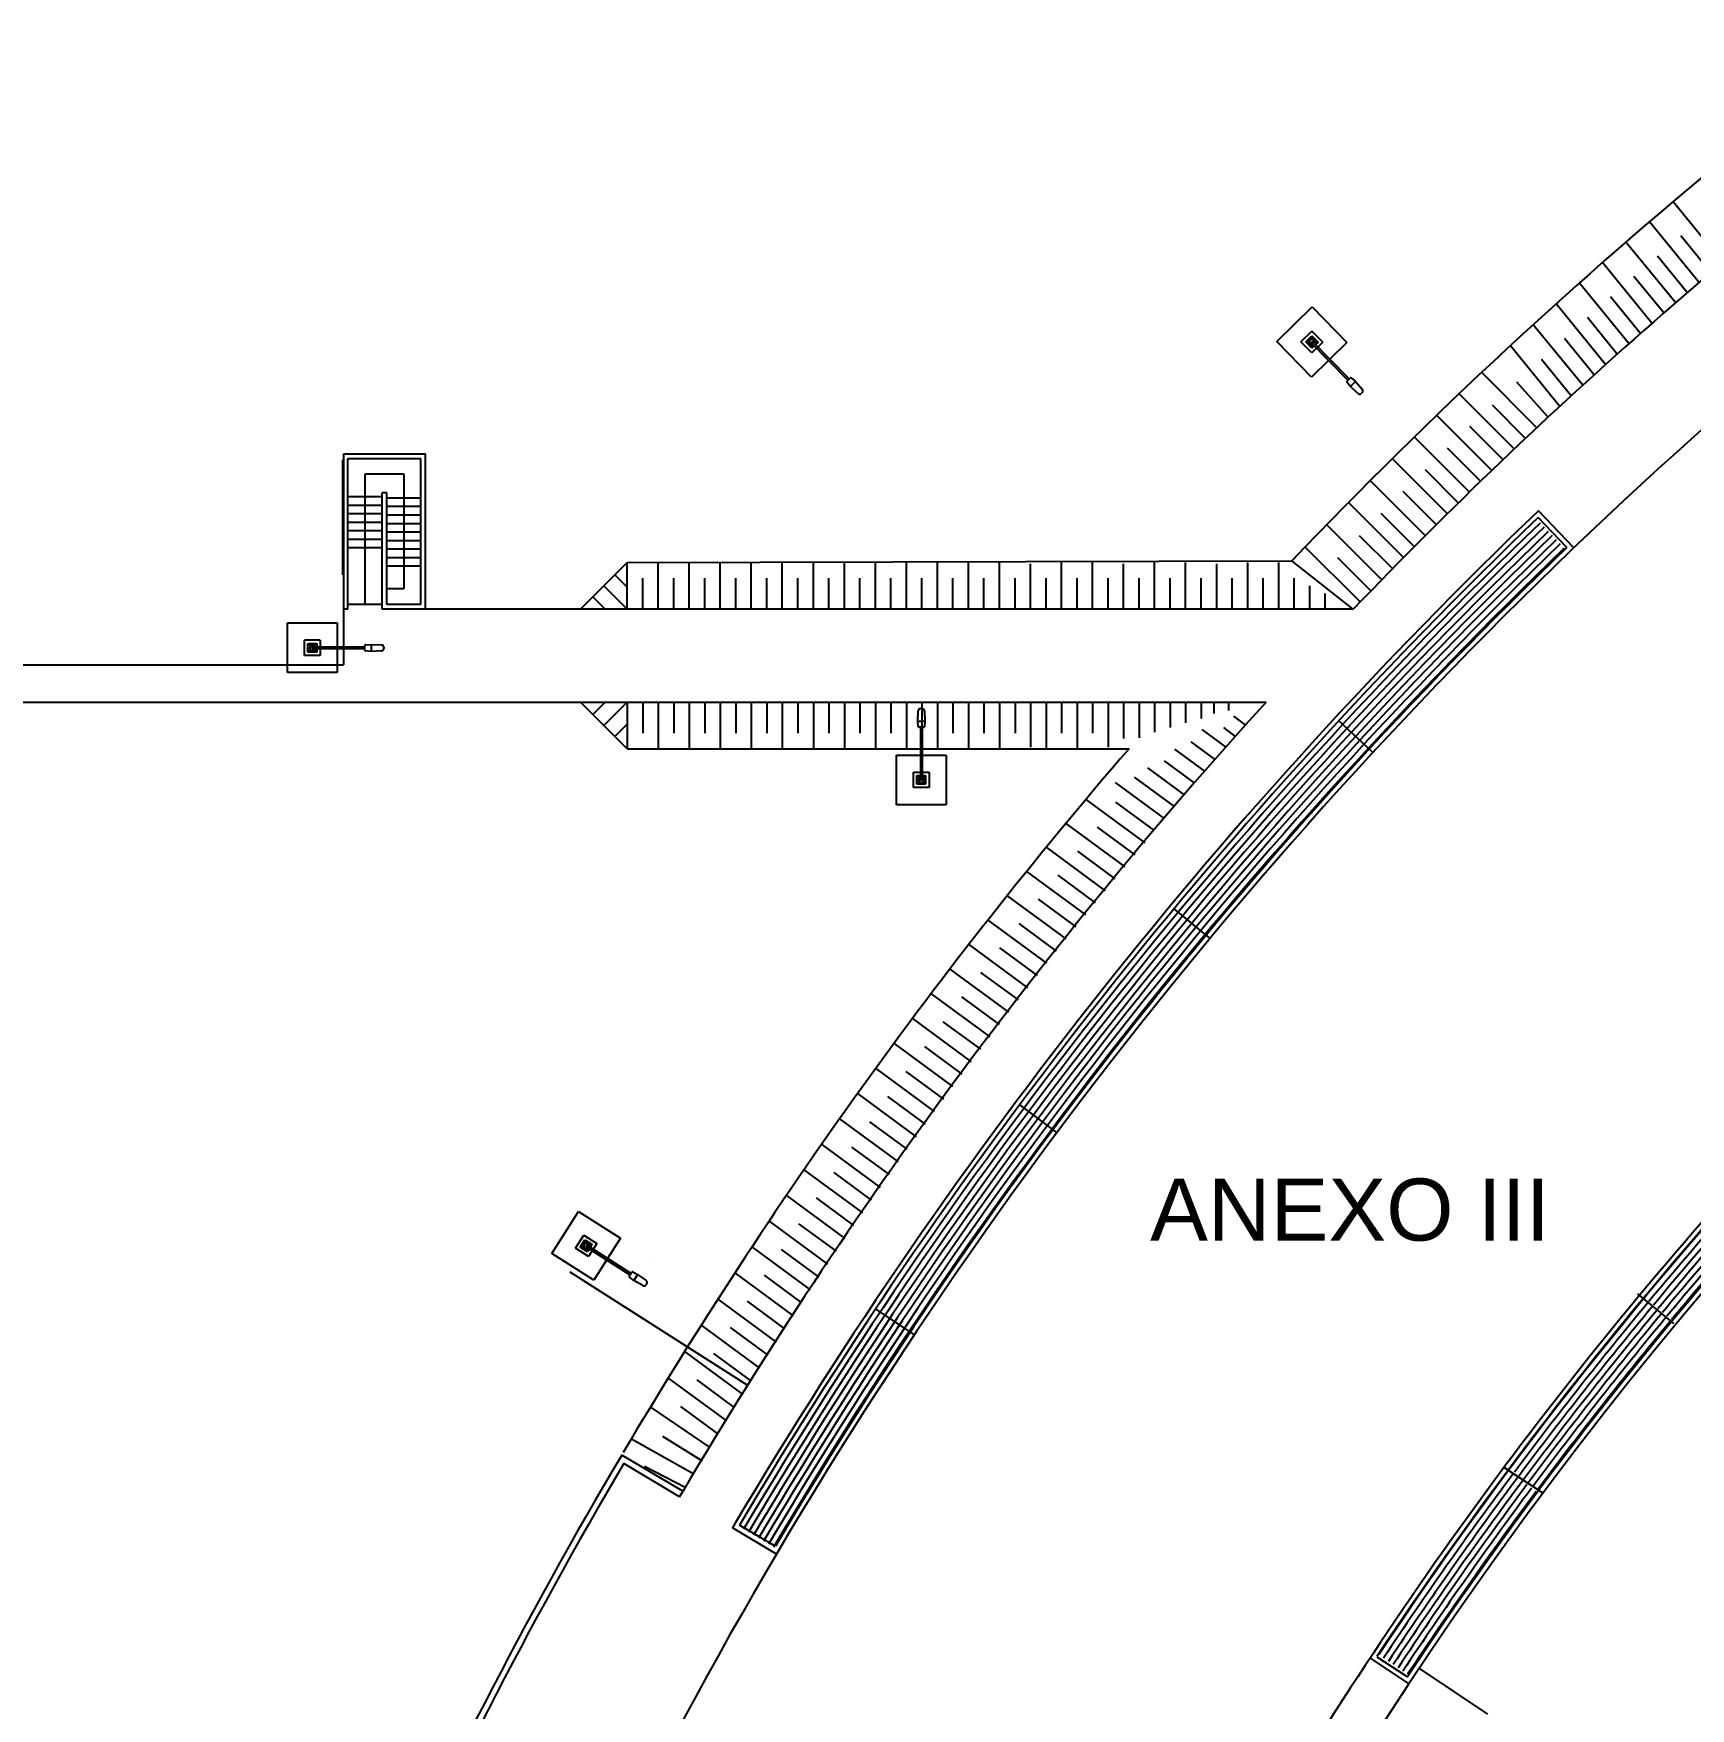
# Model space of a CAD drawing. Header units: metres. Extents: x 2872 to 3316, y -1435 to -1037.
# Drawn here: x 3217.64 to 3236.33, y -1093.46 to -1074.56 of the extents above; entities that cross this region are included whole.
import ezdxf

# ---------------------------------------------------------------- set-up
doc = ezdxf.new("R2010")
doc.units = ezdxf.units.M
doc.header["$MEASUREMENT"] = 0
doc.layers.add('ARQUITETURA', color=253, linetype='CONTINUOUS')
doc.styles.add('ELÉTRICA', font='arial.ttf')

msp = doc.modelspace()

# ---------------------------------------------------------------- linework, layer by layer
at = {"layer": 'ARQUITETURA'}
for p, q in [((3236.69, -1077.136, 0), (3236.137, -1076.458, 0)), ((3236.424, -1077.363, 0), (3235.87, -1076.685, 0)), ((3236.159, -1077.592, 0), (3235.605, -1076.914, 0)), ((3236.556, -1077.249, 0), (3236.225, -1076.842, 0)), ((3236.291, -1077.477, 0), (3235.959, -1077.07, 0)), ((3235.895, -1077.823, 0), (3235.342, -1077.144, 0)), ((3236.027, -1077.707, 0), (3235.695, -1077.3, 0)), ((3235.633, -1078.055, 0), (3235.08, -1077.377, 0)), ((3231.665, -1078.036, 0), (3232.065, -1077.644, 0)), ((3232.065, -1077.644, 0), (3232.457, -1078.044, 0)), ((3235.372, -1078.289, 0), (3234.819, -1077.61, 0)), ((3235.764, -1077.939, 0), (3235.432, -1077.532, 0)), ((3235.113, -1078.525, 0), (3234.559, -1077.846, 0)), ((3235.503, -1078.172, 0), (3235.17, -1077.765, 0)), ((3232.057, -1078.436, 0), (3231.665, -1078.036, 0)), ((3231.938, -1078.039, 0), (3232.063, -1077.916, 0)), ((3232.06, -1078.164, 0), (3231.938, -1078.039, 0)), ((3231.992, -1078.039, 0), (3232.062, -1077.971, 0)), ((3232.061, -1078.109, 0), (3231.992, -1078.039, 0)), ((3232.014, -1078.043, 0), (3232.007, -1078.036, 0)), ((3232.011, -1078.039, 0), (3232.007, -1078.043, 0)), ((3232.011, -1078.039, 0), (3232.014, -1078.036, 0)), ((3232.026, -1078.074, 0), (3232.038, -1078.061, 0)), ((3232.027, -1078.006, 0), (3232.039, -1078.018, 0)), ((3232.027, -1078.075, 0), (3232.04, -1078.063, 0)), ((3232.028, -1078.004, 0), (3232.04, -1078.017, 0)), ((3232.068, -1078.033, 0), (3232.053, -1078.048, 0)), ((3232.468, -1078.472, 0), (3232.053, -1078.048, 0)), ((3232.058, -1077.985, 0), (3232.066, -1077.993, 0)), ((3232.058, -1077.993, 0), (3232.062, -1077.989, 0)), ((3232.06, -1078.04, 0), (3232.061, -1078.039, 0)), ((3232.06, -1078.04, 0), (3232.061, -1078.041, 0)), ((3232.06, -1078.04, 0), (3232.063, -1078.04, 0)), ((3232.185, -1078.041, 0), (3232.06, -1078.164, 0)), ((3232.061, -1078.039, 0), (3232.063, -1078.04, 0)), ((3232.061, -1078.039, 0), (3232.061, -1078.041, 0)), ((3232.061, -1078.041, 0), (3232.063, -1078.04, 0)), ((3232.076, -1078.041, 0), (3232.061, -1078.055, 0)), ((3232.062, -1077.971, 0), (3232.131, -1078.041, 0)), ((3232.062, -1077.989, 0), (3232.066, -1077.986, 0)), ((3232.185, -1078.041, 0), (3232.063, -1077.916, 0)), ((3232.483, -1078.457, 0), (3232.068, -1078.033, 0)), ((3232.083, -1078.017, 0), (3232.096, -1078.005, 0)), ((3232.085, -1078.018, 0), (3232.097, -1078.006, 0)), ((3232.131, -1078.041, 0), (3232.103, -1078.068, 0)), ((3232.112, -1078.04, 0), (3232.108, -1078.044, 0)), ((3232.109, -1078.037, 0), (3232.116, -1078.044, 0)), ((3232.112, -1078.04, 0), (3232.116, -1078.037, 0)), ((3232.457, -1078.044, 0), (3232.264, -1078.233, 0)), ((3235.243, -1078.407, 0), (3234.91, -1078, 0)), ((3232.061, -1078.091, 0), (3232.057, -1078.087, 0)), ((3232.061, -1078.091, 0), (3232.057, -1078.094, 0)), ((3232.249, -1078.248, 0), (3232.057, -1078.436, 0)), ((3232.088, -1078.083, 0), (3232.061, -1078.109, 0)), ((3232.065, -1078.087, 0), (3232.061, -1078.091, 0)), ((3232.061, -1078.091, 0), (3232.065, -1078.094, 0)), ((3234.855, -1078.763, 0), (3234.301, -1078.084, 0)), ((3234.984, -1078.644, 0), (3234.652, -1078.236, 0)), ((3232.456, -1078.484, 0), (3232.496, -1078.445, 0)), ((3232.506, -1078.445, 0), (3232.554, -1078.486, 0)), ((3234.597, -1079.004, 0), (3233.978, -1078.385, 0)), ((3232.496, -1078.542, 0), (3232.456, -1078.494, 0)), ((3232.554, -1078.486, 0), (3232.496, -1078.542, 0)), ((3232.58, -1078.621, 0), (3232.496, -1078.542, 0)), ((3232.554, -1078.486, 0), (3232.631, -1078.572, 0)), ((3232.63, -1078.611, 0), (3232.619, -1078.621, 0)), ((3234.342, -1079.245, 0), (3233.723, -1078.626, 0)), ((3234.724, -1078.885, 0), (3234.374, -1078.494, 0)), ((3234.469, -1079.125, 0), (3234.098, -1078.753, 0)), ((3234.089, -1079.487, 0), (3233.471, -1078.868, 0)), ((3234.216, -1079.366, 0), (3233.844, -1078.994, 0)), ((3233.838, -1079.731, 0), (3233.219, -1079.112, 0)), ((3221.13, -1080.666, 0), (3221.13, -1079.371, 0)), ((3221.136, -1079.303, 0), (3222.063, -1079.303, 0)), ((3221.136, -1079.303, 0), (3221.136, -1081.053, 0)), ((3221.188, -1081.053, 0), (3221.188, -1079.355, 0)), ((3221.188, -1079.355, 0), (3222.011, -1079.355, 0)), ((3222.011, -1081, 0), (3222.011, -1079.355, 0)), ((3222.063, -1081.053, 0), (3222.063, -1079.303, 0)), ((3233.588, -1079.976, 0), (3232.97, -1079.357, 0)), ((3233.963, -1079.609, 0), (3233.592, -1079.237, 0)), ((3221.381, -1079.526, 0), (3221.818, -1079.526, 0)), ((3221.381, -1079.788, 0), (3221.381, -1079.526, 0)), ((3221.818, -1079.526, 0), (3221.818, -1080.825, 0)), ((3233.713, -1079.853, 0), (3233.342, -1079.482, 0)), ((3221.573, -1081.053, 0), (3221.573, -1079.74, 0)), ((3221.626, -1079.74, 0), (3221.573, -1079.74, 0)), ((3221.626, -1081, 0), (3221.626, -1079.74, 0)), ((3233.34, -1080.223, 0), (3232.721, -1079.604, 0)), ((3233.464, -1080.099, 0), (3233.093, -1079.728, 0)), ((3221.188, -1079.783, 0), (3221.573, -1079.783, 0)), ((3221.188, -1079.879, 0), (3221.573, -1079.879, 0)), ((3221.381, -1080.915, 0), (3221.381, -1079.788, 0)), ((3221.626, -1079.797, 0), (3222.011, -1079.797, 0)), ((3221.626, -1079.893, 0), (3222.011, -1079.893, 0)), ((3233.094, -1080.471, 0), (3232.475, -1079.852, 0)), ((3235.018, -1080.361, 0), (3234.619, -1079.944, 0)), ((3221.188, -1079.976, 0), (3221.573, -1079.976, 0)), ((3221.188, -1080.072, 0), (3221.573, -1080.072, 0)), ((3221.626, -1079.99, 0), (3222.011, -1079.99, 0)), ((3221.626, -1080.086, 0), (3222.011, -1080.086, 0)), ((3232.849, -1080.721, 0), (3232.23, -1080.102, 0)), ((3233.217, -1080.347, 0), (3232.845, -1079.976, 0)), ((3234.578, -1079.982, 0), (3234.578, -1079.982, 0)), ((3234.939, -1080.359, 0), (3234.615, -1080.02, 0)), ((3221.188, -1080.168, 0), (3221.573, -1080.168, 0)), ((3221.188, -1080.264, 0), (3221.573, -1080.264, 0)), ((3221.626, -1080.182, 0), (3222.011, -1080.182, 0)), ((3221.626, -1080.278, 0), (3222.011, -1080.278, 0)), ((3232.971, -1080.596, 0), (3232.6, -1080.225, 0)), ((3221.188, -1080.36, 0), (3221.573, -1080.36, 0)), ((3221.626, -1080.375, 0), (3222.011, -1080.375, 0)), ((3221.626, -1080.471, 0), (3222.011, -1080.471, 0)), ((3223.813, -1081.053, 0), (3224.338, -1080.528, 0)), ((3224.338, -1080.528, 0), (3231.836, -1080.51, 0)), ((3224.338, -1081.053, 0), (3224.338, -1080.528, 0)), ((3224.688, -1081.053, 0), (3224.688, -1080.528, 0)), ((3225.038, -1081.053, 0), (3225.038, -1080.528, 0)), ((3225.388, -1081.053, 0), (3225.388, -1080.528, 0)), ((3225.738, -1081.053, 0), (3225.738, -1080.528, 0)), ((3226.088, -1081.053, 0), (3226.088, -1080.528, 0)), ((3226.438, -1081.053, 0), (3226.438, -1080.528, 0)), ((3226.788, -1081.053, 0), (3226.788, -1080.528, 0)), ((3227.138, -1081.053, 0), (3227.138, -1080.528, 0)), ((3227.488, -1081.053, 0), (3227.488, -1080.528, 0)), ((3227.838, -1081.053, 0), (3227.838, -1080.528, 0)), ((3228.188, -1081.053, 0), (3228.188, -1080.528, 0)), ((3228.538, -1081.053, 0), (3228.538, -1080.528, 0)), ((3229.238, -1081.053, 0), (3229.238, -1080.528, 0)), ((3229.588, -1081.053, 0), (3229.588, -1080.528, 0)), ((3230.288, -1081.053, 0), (3230.288, -1080.528, 0)), ((3230.638, -1081.053, 0), (3230.638, -1080.528, 0)), ((3231.338, -1081.054, 0), (3231.338, -1080.529, 0)), ((3231.688, -1081.054, 0), (3231.688, -1080.529, 0)), ((3232.529, -1081.054, 0), (3231.836, -1080.51, 0)), ((3232.605, -1080.973, 0), (3231.986, -1080.354, 0)), ((3232.727, -1080.847, 0), (3232.355, -1080.475, 0)), ((3221.626, -1080.567, 0), (3222.011, -1080.567, 0)), ((3224.338, -1080.805, 0), (3224.199, -1080.667, 0)), ((3224.338, -1080.558, 0), (3224.323, -1080.543, 0)), ((3224.513, -1081.053, 0), (3224.513, -1080.703, 0)), ((3224.863, -1081.053, 0), (3224.863, -1080.703, 0)), ((3225.213, -1081.053, 0), (3225.213, -1080.703, 0)), ((3225.563, -1081.053, 0), (3225.563, -1080.703, 0)), ((3225.913, -1081.053, 0), (3225.913, -1080.703, 0)), ((3226.263, -1081.053, 0), (3226.263, -1080.703, 0)), ((3226.613, -1081.053, 0), (3226.613, -1080.703, 0)), ((3226.963, -1081.053, 0), (3226.963, -1080.703, 0)), ((3227.313, -1081.053, 0), (3227.313, -1080.703, 0)), ((3227.663, -1081.053, 0), (3227.663, -1080.703, 0)), ((3228.013, -1081.053, 0), (3228.013, -1080.703, 0)), ((3228.363, -1081.053, 0), (3228.363, -1080.703, 0)), ((3228.713, -1081.053, 0), (3228.713, -1080.703, 0)), ((3228.888, -1081.053, 0), (3228.888, -1080.544, 0)), ((3229.063, -1081.053, 0), (3229.063, -1080.703, 0)), ((3229.413, -1081.053, 0), (3229.413, -1080.703, 0)), ((3229.763, -1081.053, 0), (3229.763, -1080.703, 0)), ((3229.938, -1081.053, 0), (3229.938, -1080.544, 0)), ((3230.113, -1081.053, 0), (3230.113, -1080.703, 0)), ((3230.463, -1081.053, 0), (3230.463, -1080.703, 0)), ((3230.813, -1081.053, 0), (3230.813, -1080.703, 0)), ((3230.988, -1081.053, 0), (3230.988, -1080.544, 0)), ((3231.163, -1081.053, 0), (3231.163, -1080.703, 0)), ((3231.513, -1081.054, 0), (3231.513, -1080.704, 0)), ((3231.863, -1081.054, 0), (3231.863, -1080.704, 0)), ((3221.818, -1080.825, 0), (3221.626, -1080.825, 0)), ((3224.091, -1081.053, 0), (3223.952, -1080.914, 0)), ((3224.338, -1081.053, 0), (3224.076, -1080.79, 0)), ((3232.038, -1081.054, 0), (3232.038, -1080.791, 0)), ((3232.213, -1081.054, 0), (3232.213, -1080.879, 0)), ((3221.188, -1081.053, 0), (3221.136, -1081.053, 0)), ((3221.136, -1081.053, 0), (3221.136, -1081.683, 0)), ((3221.573, -1081, 0), (3221.188, -1081, 0)), ((3221.381, -1081, 0), (3221.381, -1080.915, 0)), ((3232.529, -1081.054, 0), (3221.573, -1081.053, 0)), ((3222.011, -1081, 0), (3221.626, -1081, 0)), ((3223.843, -1081.053, 0), (3223.828, -1081.038, 0)), ((3220.505, -1081.77, 0), (3220.506, -1081.21, 0)), ((3220.506, -1081.21, 0), (3221.066, -1081.21, 0)), ((3221.066, -1081.21, 0), (3221.066, -1081.481, 0)), ((3220.698, -1081.578, 0), (3220.698, -1081.403, 0)), ((3220.873, -1081.403, 0), (3220.698, -1081.403, 0)), ((3220.737, -1081.539, 0), (3220.737, -1081.441, 0)), ((3220.737, -1081.441, 0), (3220.835, -1081.441, 0)), ((3220.755, -1081.454, 0), (3220.744, -1081.454, 0)), ((3220.75, -1081.459, 0), (3220.75, -1081.449, 0)), ((3220.785, -1081.459, 0), (3220.785, -1081.441, 0)), ((3220.786, -1081.459, 0), (3220.786, -1081.441, 0)), ((3221.379, -1081.481, 0), (3220.786, -1081.48, 0)), ((3220.786, -1081.48, 0), (3220.786, -1081.501, 0)), ((3220.796, -1081.48, 0), (3220.796, -1081.501, 0)), ((3220.816, -1081.454, 0), (3220.827, -1081.454, 0)), ((3220.821, -1081.449, 0), (3220.821, -1081.459, 0)), ((3220.835, -1081.441, 0), (3220.835, -1081.48, 0)), ((3220.873, -1081.403, 0), (3220.873, -1081.578, 0)), ((3221.379, -1081.519, 0), (3221.379, -1081.463, 0)), ((3221.386, -1081.456, 0), (3221.449, -1081.451, 0)), ((3221.449, -1081.451, 0), (3221.564, -1081.456, 0)), ((3221.449, -1081.451, 0), (3221.449, -1081.531, 0)), ((3220.873, -1081.578, 0), (3220.698, -1081.578, 0)), ((3220.737, -1081.489, 0), (3220.754, -1081.489, 0)), ((3220.737, -1081.491, 0), (3220.754, -1081.491, 0)), ((3220.835, -1081.539, 0), (3220.737, -1081.539, 0)), ((3220.75, -1081.526, 0), (3220.744, -1081.526, 0)), ((3220.75, -1081.526, 0), (3220.75, -1081.521, 0)), ((3220.755, -1081.526, 0), (3220.75, -1081.526, 0)), ((3220.75, -1081.526, 0), (3220.75, -1081.531, 0)), ((3220.785, -1081.489, 0), (3220.786, -1081.489, 0)), ((3220.785, -1081.491, 0), (3220.785, -1081.489, 0)), ((3220.785, -1081.489, 0), (3220.786, -1081.491, 0)), ((3220.785, -1081.491, 0), (3220.786, -1081.489, 0)), ((3220.785, -1081.491, 0), (3220.786, -1081.491, 0)), ((3220.785, -1081.539, 0), (3220.785, -1081.522, 0)), ((3220.786, -1081.491, 0), (3220.786, -1081.489, 0)), ((3221.379, -1081.502, 0), (3220.786, -1081.501, 0)), ((3220.786, -1081.539, 0), (3220.786, -1081.522, 0)), ((3220.821, -1081.526, 0), (3220.816, -1081.526, 0)), ((3220.821, -1081.521, 0), (3220.821, -1081.531, 0)), ((3220.821, -1081.526, 0), (3220.827, -1081.526, 0)), ((3220.835, -1081.501, 0), (3220.835, -1081.539, 0)), ((3221.066, -1081.502, 0), (3221.065, -1081.77, 0)), ((3221.449, -1081.531, 0), (3221.386, -1081.526, 0)), ((3221.564, -1081.526, 0), (3221.449, -1081.531, 0)), ((3221.591, -1081.484, 0), (3221.591, -1081.498, 0)), ((3211.455, -1081.683, 0), (3221.136, -1081.683, 0)), ((3221.065, -1081.77, 0), (3220.505, -1081.77, 0)), ((3211.455, -1082.103, 0), (3231.547, -1082.104, 0)), ((3224.338, -1082.628, 0), (3223.813, -1082.103, 0)), ((3224.09, -1082.103, 0), (3223.952, -1082.242, 0)), ((3224.338, -1082.103, 0), (3224.075, -1082.365, 0)), ((3224.338, -1082.103, 0), (3224.338, -1082.628, 0)), ((3224.513, -1082.103, 0), (3224.513, -1082.453, 0)), ((3224.688, -1082.103, 0), (3224.688, -1082.628, 0)), ((3224.863, -1082.103, 0), (3224.863, -1082.453, 0)), ((3225.038, -1082.103, 0), (3225.038, -1082.628, 0)), ((3225.213, -1082.103, 0), (3225.213, -1082.453, 0)), ((3225.388, -1082.103, 0), (3225.388, -1082.628, 0)), ((3225.563, -1082.103, 0), (3225.563, -1082.453, 0)), ((3225.738, -1082.103, 0), (3225.738, -1082.628, 0)), ((3225.913, -1082.103, 0), (3225.913, -1082.453, 0)), ((3226.088, -1082.103, 0), (3226.088, -1082.628, 0)), ((3226.263, -1082.103, 0), (3226.263, -1082.453, 0)), ((3226.438, -1082.103, 0), (3226.438, -1082.628, 0)), ((3226.613, -1082.103, 0), (3226.613, -1082.453, 0)), ((3226.788, -1082.103, 0), (3226.788, -1082.628, 0)), ((3226.963, -1082.103, 0), (3226.963, -1082.453, 0)), ((3227.138, -1082.103, 0), (3227.138, -1082.628, 0)), ((3227.313, -1082.103, 0), (3227.313, -1082.453, 0)), ((3227.488, -1082.103, 0), (3227.488, -1082.628, 0)), ((3227.617, -1082.317, 0), (3227.621, -1082.201, 0)), ((3227.649, -1082.175, 0), (3227.664, -1082.175, 0)), ((3227.663, -1082.103, 0), (3227.663, -1082.453, 0)), ((3227.692, -1082.201, 0), (3227.697, -1082.317, 0)), ((3227.838, -1082.103, 0), (3227.838, -1082.628, 0)), ((3228.013, -1082.103, 0), (3228.013, -1082.453, 0)), ((3228.188, -1082.103, 0), (3228.188, -1082.628, 0)), ((3228.363, -1082.103, 0), (3228.363, -1082.453, 0)), ((3228.538, -1082.103, 0), (3228.538, -1082.628, 0)), ((3228.713, -1082.103, 0), (3228.713, -1082.453, 0)), ((3228.888, -1082.103, 0), (3228.888, -1082.612, 0)), ((3229.063, -1082.103, 0), (3229.063, -1082.628, 0)), ((3229.238, -1082.103, 0), (3229.238, -1082.453, 0)), ((3229.413, -1082.103, 0), (3229.413, -1082.628, 0)), ((3229.588, -1082.103, 0), (3229.588, -1082.453, 0)), ((3229.763, -1082.103, 0), (3229.763, -1082.612, 0)), ((3229.938, -1082.103, 0), (3229.938, -1082.515, 0)), ((3230.113, -1082.103, 0), (3230.113, -1082.505, 0)), ((3230.288, -1082.103, 0), (3230.288, -1082.443, 0)), ((3230.463, -1082.103, 0), (3230.463, -1082.39, 0)), ((3230.638, -1082.103, 0), (3230.638, -1082.337, 0)), ((3230.813, -1082.103, 0), (3230.813, -1082.289, 0)), ((3230.957, -1082.103, 0), (3230.957, -1082.233, 0)), ((3231.122, -1082.103, 0), (3231.122, -1082.196, 0)), ((3224.338, -1082.35, 0), (3224.199, -1082.489, 0)), ((3227.622, -1082.38, 0), (3227.617, -1082.317, 0)), ((3227.617, -1082.317, 0), (3227.697, -1082.317, 0)), ((3227.685, -1082.387, 0), (3227.629, -1082.387, 0)), ((3227.646, -1082.387, 0), (3227.646, -1082.98, 0)), ((3227.667, -1082.387, 0), (3227.667, -1082.98, 0)), ((3227.697, -1082.317, 0), (3227.692, -1082.38, 0)), ((3230.822, -1082.411, 0), (3231.092, -1082.61, 0)), ((3231.063, -1082.391, 0), (3231.198, -1082.49, 0)), ((3231.179, -1082.262, 0), (3231.314, -1082.361, 0)), ((3232.747, -1082.667, 0), (3232.361, -1082.311, 0)), ((3224.338, -1082.598, 0), (3224.323, -1082.613, 0)), ((3230.696, -1082.552, 0), (3230.966, -1082.751, 0)), ((3224.338, -1082.628, 0), (3230, -1082.628, 0)), ((3227.376, -1082.7, 0), (3227.646, -1082.7, 0)), ((3227.376, -1083.26, 0), (3227.376, -1082.7, 0)), ((3227.667, -1082.7, 0), (3227.936, -1082.7, 0)), ((3227.936, -1082.7, 0), (3227.936, -1083.26, 0)), ((3230.396, -1082.765, 0), (3230.736, -1083.016, 0)), ((3230.511, -1082.633, 0), (3230.851, -1082.883, 0)), ((3227.568, -1082.892, 0), (3227.743, -1082.892, 0)), ((3227.568, -1083.067, 0), (3227.568, -1082.892, 0)), ((3227.607, -1082.931, 0), (3227.646, -1082.931, 0)), ((3227.607, -1083.029, 0), (3227.607, -1082.931, 0)), ((3227.624, -1082.979, 0), (3227.607, -1082.979, 0)), ((3227.624, -1082.981, 0), (3227.607, -1082.981, 0)), ((3227.625, -1082.944, 0), (3227.615, -1082.944, 0)), ((3227.62, -1082.949, 0), (3227.62, -1082.939, 0)), ((3227.646, -1082.969, 0), (3227.667, -1082.969, 0)), ((3227.646, -1082.98, 0), (3227.667, -1082.98, 0)), ((3227.655, -1082.981, 0), (3227.655, -1082.979, 0)), ((3227.655, -1082.981, 0), (3227.657, -1082.979, 0)), ((3227.657, -1082.979, 0), (3227.655, -1082.979, 0)), ((3227.657, -1082.981, 0), (3227.655, -1082.979, 0)), ((3227.657, -1082.981, 0), (3227.655, -1082.981, 0)), ((3227.657, -1082.981, 0), (3227.657, -1082.979, 0)), ((3227.667, -1082.931, 0), (3227.705, -1082.931, 0)), ((3227.686, -1082.944, 0), (3227.697, -1082.944, 0)), ((3227.705, -1082.979, 0), (3227.687, -1082.979, 0)), ((3227.705, -1082.981, 0), (3227.687, -1082.981, 0)), ((3227.692, -1082.939, 0), (3227.692, -1082.949, 0)), ((3227.705, -1082.931, 0), (3227.705, -1083.029, 0)), ((3227.743, -1082.892, 0), (3227.743, -1083.067, 0)), ((3230.056, -1082.95, 0), (3230.507, -1083.282, 0)), ((3230.207, -1082.844, 0), (3230.621, -1083.149, 0)), ((3227.743, -1083.067, 0), (3227.568, -1083.067, 0)), ((3227.705, -1083.029, 0), (3227.607, -1083.029, 0)), ((3227.625, -1083.016, 0), (3227.615, -1083.016, 0)), ((3227.62, -1083.011, 0), (3227.62, -1083.021, 0)), ((3227.655, -1083.029, 0), (3227.655, -1083.012, 0)), ((3227.657, -1083.029, 0), (3227.657, -1083.012, 0)), ((3227.692, -1083.016, 0), (3227.686, -1083.016, 0)), ((3227.692, -1083.011, 0), (3227.692, -1083.016, 0)), ((3227.692, -1083.016, 0), (3227.692, -1083.021, 0)), ((3227.692, -1083.016, 0), (3227.697, -1083.016, 0)), ((3229.841, -1083.009, 0), (3230.394, -1083.416, 0)), ((3227.936, -1083.26, 0), (3227.376, -1083.26, 0)), ((3229.513, -1083.202, 0), (3230.177, -1083.691, 0)), ((3229.848, -1083.231, 0), (3230.281, -1083.55, 0)), ((3229.288, -1083.471, 0), (3229.952, -1083.96, 0)), ((3229.641, -1083.513, 0), (3230.064, -1083.825, 0)), ((3229.065, -1083.741, 0), (3229.729, -1084.23, 0)), ((3229.417, -1083.783, 0), (3229.84, -1084.095, 0)), ((3228.844, -1084.013, 0), (3229.508, -1084.502, 0)), ((3229.195, -1084.054, 0), (3229.618, -1084.366, 0)), ((3228.625, -1084.287, 0), (3229.288, -1084.775, 0)), ((3228.975, -1084.327, 0), (3229.398, -1084.638, 0)), ((3230.909, -1084.766, 0), (3230.505, -1084.431, 0)), ((3228.408, -1084.561, 0), (3229.07, -1085.049, 0)), ((3228.756, -1084.6, 0), (3229.179, -1084.912, 0)), ((3228.192, -1084.837, 0), (3228.854, -1085.325, 0)), ((3228.539, -1084.875, 0), (3228.962, -1085.187, 0)), ((3227.978, -1085.114, 0), (3228.64, -1085.602, 0)), ((3228.324, -1085.152, 0), (3228.747, -1085.463, 0)), ((3227.766, -1085.393, 0), (3228.428, -1085.88, 0)), ((3228.111, -1085.429, 0), (3228.534, -1085.741, 0)), ((3227.556, -1085.673, 0), (3228.217, -1086.16, 0)), ((3227.9, -1085.708, 0), (3228.322, -1086.02, 0)), ((3227.348, -1085.954, 0), (3228.008, -1086.44, 0)), ((3227.69, -1085.989, 0), (3228.113, -1086.3, 0)), ((3227.141, -1086.236, 0), (3227.801, -1086.723, 0)), ((3227.482, -1086.27, 0), (3227.905, -1086.581, 0)), ((3226.936, -1086.52, 0), (3227.596, -1087.006, 0)), ((3227.276, -1086.553, 0), (3227.699, -1086.864, 0)), ((3229.183, -1086.958, 0), (3228.762, -1086.644, 0)), ((3226.733, -1086.805, 0), (3227.393, -1087.291, 0)), ((3227.071, -1086.837, 0), (3227.494, -1087.148, 0)), ((3226.532, -1087.092, 0), (3227.191, -1087.577, 0)), ((3226.869, -1087.123, 0), (3227.292, -1087.434, 0)), ((3226.332, -1087.379, 0), (3226.991, -1087.865, 0)), ((3226.668, -1087.409, 0), (3227.091, -1087.721, 0)), ((3226.134, -1087.668, 0), (3226.793, -1088.153, 0)), ((3226.469, -1087.697, 0), (3226.892, -1088.009, 0)), ((3223.489, -1088.323, 0), (3223.79, -1087.851, 0)), ((3223.79, -1087.851, 0), (3224.262, -1088.152, 0)), ((3225.938, -1087.959, 0), (3226.597, -1088.444, 0)), ((3226.272, -1087.987, 0), (3226.695, -1088.298, 0)), ((3223.755, -1088.264, 0), (3223.849, -1088.117, 0)), ((3223.903, -1088.358, 0), (3223.755, -1088.264, 0)), ((3223.808, -1088.253, 0), (3223.861, -1088.17, 0)), ((3223.891, -1088.305, 0), (3223.808, -1088.253, 0)), ((3223.826, -1088.249, 0), (3223.822, -1088.246, 0)), ((3223.826, -1088.249, 0), (3223.823, -1088.253, 0)), ((3223.826, -1088.249, 0), (3223.829, -1088.244, 0)), ((3223.831, -1088.251, 0), (3223.826, -1088.249, 0)), ((3223.834, -1088.212, 0), (3223.849, -1088.221, 0)), ((3223.835, -1088.21, 0), (3223.85, -1088.22, 0)), ((3223.849, -1088.117, 0), (3223.997, -1088.211, 0)), ((3223.849, -1088.278, 0), (3223.858, -1088.264, 0)), ((3223.85, -1088.279, 0), (3223.86, -1088.265, 0)), ((3223.869, -1088.191, 0), (3223.86, -1088.185, 0)), ((3223.861, -1088.17, 0), (3223.943, -1088.223, 0)), ((3223.862, -1088.192, 0), (3223.868, -1088.184, 0)), ((3223.881, -1088.229, 0), (3223.87, -1088.247, 0)), ((3224.37, -1088.566, 0), (3223.87, -1088.247, 0)), ((3223.875, -1088.236, 0), (3223.877, -1088.237, 0)), ((3223.875, -1088.238, 0), (3223.875, -1088.236, 0)), ((3223.875, -1088.236, 0), (3223.876, -1088.239, 0)), ((3223.875, -1088.238, 0), (3223.877, -1088.237, 0)), ((3223.875, -1088.238, 0), (3223.876, -1088.239, 0)), ((3223.876, -1088.239, 0), (3223.877, -1088.237, 0)), ((3223.89, -1088.235, 0), (3223.879, -1088.253, 0)), ((3224.381, -1088.548, 0), (3223.881, -1088.229, 0)), ((3223.89, -1088.283, 0), (3223.887, -1088.287, 0)), ((3223.911, -1088.273, 0), (3223.891, -1088.305, 0)), ((3223.892, -1088.21, 0), (3223.901, -1088.196, 0)), ((3223.893, -1088.211, 0), (3223.903, -1088.197, 0)), ((3223.997, -1088.211, 0), (3223.903, -1088.358, 0)), ((3223.921, -1088.224, 0), (3223.925, -1088.227, 0)), ((3223.943, -1088.223, 0), (3223.922, -1088.256, 0)), ((3223.925, -1088.227, 0), (3223.923, -1088.231, 0)), ((3223.925, -1088.227, 0), (3223.928, -1088.222, 0)), ((3223.925, -1088.227, 0), (3223.93, -1088.229, 0)), ((3224.262, -1088.152, 0), (3224.117, -1088.38, 0)), ((3225.744, -1088.25, 0), (3226.402, -1088.735, 0)), ((3226.076, -1088.277, 0), (3226.499, -1088.589, 0)), ((3223.962, -1088.624, 0), (3223.489, -1088.323, 0)), ((3223.891, -1088.29, 0), (3223.882, -1088.284, 0)), ((3223.887, -1088.287, 0), (3223.884, -1088.292, 0)), ((3224.106, -1088.397, 0), (3223.962, -1088.624, 0)), ((3224.597, -1088.406, 0), (3224.598, -1088.407, 0)), ((3223.69, -1088.53, 0), (3225.696, -1089.807, 0)), ((3224.361, -1088.581, 0), (3224.391, -1088.533, 0)), ((3224.413, -1088.628, 0), (3224.363, -1088.59, 0)), ((3224.4, -1088.531, 0), (3224.456, -1088.561, 0)), ((3224.456, -1088.561, 0), (3224.413, -1088.628, 0)), ((3224.513, -1088.686, 0), (3224.413, -1088.628, 0)), ((3224.456, -1088.561, 0), (3224.551, -1088.627, 0)), ((3225.552, -1088.543, 0), (3226.21, -1089.028, 0)), ((3225.882, -1088.569, 0), (3226.306, -1088.881, 0)), ((3224.559, -1088.665, 0), (3224.551, -1088.677, 0)), ((3225.361, -1088.838, 0), (3226.019, -1089.322, 0)), ((3236.144, -1089.114, 0), (3235.74, -1088.779, 0)), ((3225.69, -1088.863, 0), (3226.114, -1089.175, 0)), ((3227.575, -1089.238, 0), (3227.138, -1088.946, 0)), ((3225.173, -1089.133, 0), (3225.829, -1089.617, 0)), ((3225.5, -1089.157, 0), (3225.924, -1089.469, 0)), ((3224.986, -1089.43, 0), (3225.642, -1089.914, 0)), ((3225.312, -1089.453, 0), (3225.736, -1089.765, 0)), ((3224.8, -1089.729, 0), (3225.457, -1090.212, 0)), ((3225.125, -1089.75, 0), (3225.549, -1090.063, 0)), ((3224.6, -1090.056, 0), (3225.272, -1090.511, 0)), ((3224.94, -1090.049, 0), (3225.364, -1090.361, 0)), ((3224.385, -1090.414, 0), (3225.091, -1090.811, 0)), ((3224.736, -1090.385, 0), (3225.182, -1090.661, 0)), ((3224.965, -1091.006, 0), (3224.276, -1090.597, 0)), ((3224.301, -1090.693, 0), (3224.3, -1090.693, 0)), ((3224.929, -1091.067, 0), (3224.301, -1090.693, 0)), ((3224.533, -1090.723, 0), (3225.001, -1090.962, 0)), ((3234.662, -1091.025, 0), (3234.225, -1090.734, 0)), ((3224.929, -1091.067, 0), (3224.965, -1091.007, 0)), ((3225.561, -1091.36, 0), (3225.525, -1091.42, 0)), ((3226.022, -1091.715, 0), (3225.525, -1091.42, 0)), ((3226.009, -1091.626, 0), (3225.606, -1091.387, 0)), ((3232.718, -1092.887, 0), (3233.155, -1093.178, 0)), ((3232.795, -1092.872, 0), (3233.139, -1093.1, 0)), ((3234.048, -1093.519, 0), (3233.272, -1093.002, 0))]:
    msp.add_line(p, q, dxfattribs=at)
for centre in [(3232.011, -1078.039, 0), (3232.062, -1077.989, 0), (3232.112, -1078.04, 0), (3232.061, -1078.091, 0), (3220.75, -1081.454, 0), (3220.821, -1081.454, 0), (3220.75, -1081.526, 0), (3220.821, -1081.526, 0), (3227.62, -1082.944, 0), (3227.692, -1082.944, 0), (3227.62, -1083.016, 0), (3227.692, -1083.016, 0), (3223.826, -1088.249, 0), (3223.865, -1088.188, 0), (3223.887, -1088.287, 0), (3223.925, -1088.227, 0)]:
    msp.add_circle(centre, 0.0035, dxfattribs=at)
for centre, radius, start, end in [((3271.96, -1118.769, 0), 55.441, 122.3099, 136.363), ((3271.83, -1118.768, 0), 54.471, 126.2654, 131.2458), ((3271.83, -1118.768, 0), 53.2, 126.2654, 163.3275), ((3271.434, -1118.338, 0), 53.886, 131.2307, 136.2186), ((3232.061, -1078.04, 0), 0.0315, 332.2011, 293.2411), ((3232.061, -1078.04, 0), 0.0284, 334.2563, 290.7542), ((3232.501, -1078.45, 0), 0.007, 44.4095, 134.4095), ((3232.461, -1078.489, 0), 0.007, 134.4095, 224.4095), ((3232.6, -1078.601, 0), 0.028, 226.8223, 314.4095), ((3232.61, -1078.591, 0), 0.028, 314.4095, 41.9968), ((3271.83, -1118.768, 0), 53.778, 133.7849, 149.3595), ((3271.83, -1118.768, 0), 53.725, 133.8446, 149.3595), ((3271.834, -1118.756, 0), 53.659, 133.8849, 149.3914), ((3271.834, -1118.756, 0), 53.594, 133.885, 149.3915), ((3271.834, -1118.756, 0), 53.528, 133.8851, 149.3917), ((3271.834, -1118.756, 0), 53.462, 133.8852, 149.3919), ((3271.834, -1118.756, 0), 53.397, 133.8852, 149.392), ((3271.834, -1118.756, 0), 53.331, 133.8853, 149.3922), ((3271.841, -1118.763, 0), 53.275, 133.8863, 149.3905), ((3271.83, -1118.768, 0), 53.256, 133.8456, 149.36), ((3220.786, -1081.49, 0), 0.0315, 17.7867, 338.8267), ((3220.786, -1081.49, 0), 0.0283, 19.8419, 336.3397), ((3221.386, -1081.463, 0), 0.007, 89.9951, 179.9951), ((3221.563, -1081.484, 0), 0.028, 359.9951, 87.5824), ((3271.83, -1118.768, 0), 46.375, 126.2654, 163.3275), ((3221.386, -1081.519, 0), 0.007, 179.9951, 269.9951), ((3221.563, -1081.498, 0), 0.028, 272.4079, 359.9951), ((3271.83, -1118.768, 0), 54.471, 137.6927, 149.3595), ((3227.649, -1082.203, 0), 0.028, 89.9951, 177.5824), ((3227.664, -1082.203, 0), 0.028, 2.4079, 89.9951), ((3227.629, -1082.38, 0), 0.007, 179.9951, 269.9951), ((3227.685, -1082.38, 0), 0.007, 269.9951, 359.9951), ((3271.843, -1118.726, 0), 55.262, 139.2155, 149.3692), ((3227.656, -1082.98, 0), 0.0315, 107.7867, 68.8267), ((3227.656, -1082.98, 0), 0.0283, 109.8419, 66.3397), ((3271.84, -1118.774, 0), 46.911, 137.2682, 149.2514), ((3271.83, -1118.768, 0), 46.844, 137.3343, 146.4391), ((3271.834, -1118.756, 0), 46.834, 137.316, 146.421), ((3271.834, -1118.756, 0), 46.769, 137.316, 140.2717), ((3271.834, -1118.756, 0), 46.703, 137.3161, 140.2717), ((3271.834, -1118.756, 0), 46.637, 137.3161, 140.2717), ((3271.83, -1118.768, 0), 46.431, 137.3335, 146.4391), ((3271.834, -1118.756, 0), 46.572, 137.3162, 140.2717), ((3271.834, -1118.756, 0), 46.506, 137.3162, 140.2716), ((3271.834, -1118.756, 0), 46.441, 137.3162, 140.2716), ((3223.876, -1088.238, 0), 0.0315, 345.3085, 306.3485), ((3223.876, -1088.238, 0), 0.0283, 347.3637, 303.8615), ((3224.367, -1088.584, 0), 0.007, 147.5169, 237.5169), ((3224.397, -1088.537, 0), 0.007, 57.5169, 147.5169), ((3224.535, -1088.65, 0), 0.028, 327.5169, 55.1042), ((3224.527, -1088.662, 0), 0.028, 239.9296, 327.5169), ((3271.834, -1118.756, 0), 46.769, 140.306, 143.2767), ((3271.834, -1118.756, 0), 46.703, 140.3061, 143.2767), ((3271.834, -1118.756, 0), 46.637, 140.3061, 143.2767), ((3271.834, -1118.756, 0), 46.572, 140.3061, 143.2767), ((3271.834, -1118.756, 0), 46.506, 140.3061, 143.2767), ((3271.834, -1118.756, 0), 46.441, 140.3062, 143.2767), ((3271.843, -1118.726, 0), 55.262, 149.402, 162.6417), ((3271.843, -1118.726, 0), 55.192, 149.4748, 162.6417), ((3271.834, -1118.756, 0), 46.769, 143.3112, 146.4212), ((3271.834, -1118.756, 0), 46.703, 143.3112, 146.4213), ((3271.834, -1118.756, 0), 46.637, 143.3112, 146.4215), ((3271.834, -1118.756, 0), 46.572, 143.3112, 146.4217), ((3271.834, -1118.756, 0), 46.506, 143.3112, 146.4219), ((3271.834, -1118.756, 0), 46.441, 143.3112, 146.422)]:
    msp.add_arc(centre, radius, start, end, dxfattribs=at)

# ---------------------------------------------------------------- texts
at = {"layer": 'ARQUITETURA', "style": 'ELÉTRICA'}
msp.add_text('ANEXO III', height=0.7, rotation=360, dxfattribs=at).set_placement((3230.237, -1088.178, 0))

doc.saveas('drawing.dxf')
